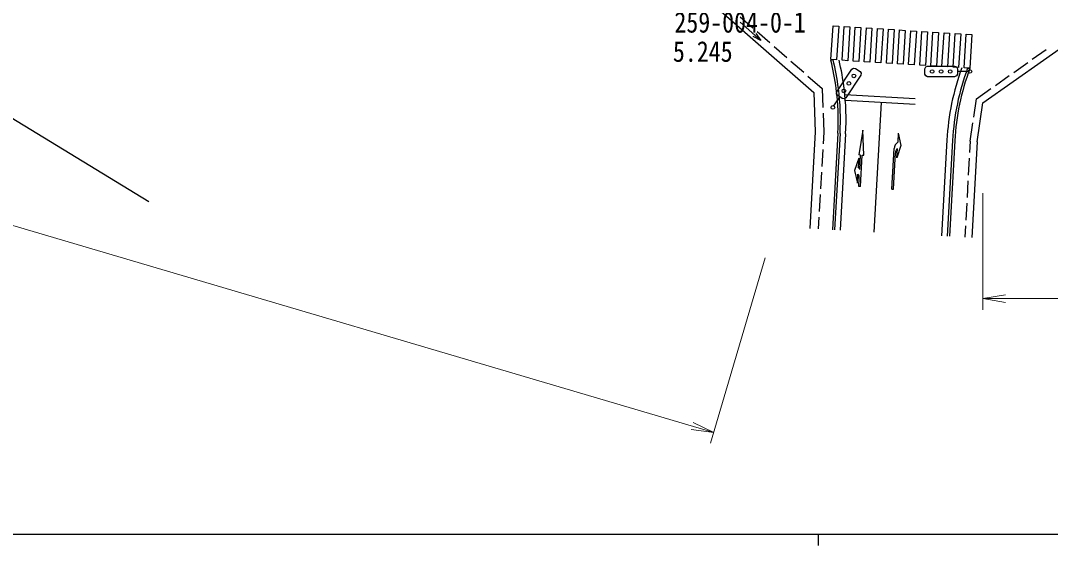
# Model space of a CAD drawing. Units: millimetres, scale not verified. Extents: x 40000 to 680000, y 20000 to 380000.
# Drawn here: x 197236 to 288608, y 204000 to 250532 of the extents above; entities that cross this region are included whole.
import ezdxf
from ezdxf.enums import TextEntityAlignment as Align

# ---------------------------------------------------------------- set-up
doc = ezdxf.new("R2010")
doc.units = ezdxf.units.MM
doc.header["$LTSCALE"] = 1000
for name, color, linetype, lineweight in [('M-BGD', 7, 'Continuous', 25), ('M-BMK-SRVR', 3, 'Continuous', 25), ('M-STR-HTXT', 7, 'Continuous', 13), ('M-STR-STRC', 7, 'Continuous', 25), ('M-TTL-BAND', 7, 'Continuous', 25)]:
    doc.layers.add(name, color=color, linetype=linetype, lineweight=lineweight)
doc.styles.add('ＭＳ ゴシック', font='')
doc.styles.get('ＭＳ ゴシック').set_extended_font_data('MS Gothic')

# ---------------------------------------------------------------- blocks, each defined once
blk = doc.blocks.new('open_arrow')
at = {"color": 0, "linetype": 'Continuous', "lineweight": -2}
blk.add_lwpolyline([(7.5, 1.25), (0, 0), (7.5, -1.25)], dxfattribs=at)

msp = doc.modelspace()

# ---------------------------------------------------------------- linework, layer by layer
at = {"layer": 'M-BGD'}
for p, q in [((154899, 267160), (208614, 234504)), ((255917, 254387), (267631, 244159)), ((282621, 243230), (295048, 252017)), ((261072, 250882), (262202, 249895)), ((261077, 250386), (262925, 248769)), ((262579, 249566), (263709, 248580)), ((262925, 248769), (262237, 249122)), ((262484, 249404), (262925, 248769)), ((264085, 248251), (265215, 247264)), ((287004, 247101), (288229, 247967)), ((265592, 246936), (266722, 245949)), ((269330, 247060), (269136, 247012)), ((285371, 245946), (286596, 246812)), ((269666, 244231), (270996, 246229)), ((270996, 246229), (271151, 246318)), ((271151, 246318), (271329, 246296)), ((271329, 246296), (271728, 246030)), ((271728, 246030), (271817, 245874)), ((271817, 245874), (271795, 245697)), ((277473, 245783), (277474, 246263)), ((277474, 246263), (277554, 246423)), ((277554, 246423), (277714, 246502)), ((277714, 246502), (280114, 246501)), ((280114, 246501), (280274, 246421)), ((280274, 246421), (280354, 246261)), ((280354, 246261), (280353, 245781)), ((281313, 246020), (280353, 246021)), ((281262, 246320), (281449, 246250)), ((267099, 245620), (268371, 244509)), ((271795, 245697), (270465, 243699)), ((277553, 245623), (277473, 245783)), ((277713, 245542), (277553, 245623)), ((280113, 245541), (277713, 245542)), ((280273, 245621), (280113, 245541)), ((280353, 245781), (280273, 245621)), ((283738, 244792), (284963, 245658)), ((267631, 244159), (267745, 240657)), ((268371, 244509), (268425, 242829)), ((269644, 244054), (269666, 244231)), ((269733, 243898), (269644, 244054)), ((282037, 243588), (283330, 244503)), ((269400, 242966), (269932, 243765)), ((270132, 243632), (269733, 243898)), ((270310, 243610), (270132, 243632)), ((270465, 243699), (270310, 243610)), ((281800, 241959), (282037, 243588)), ((282118, 239776), (282621, 243230)), ((268441, 242329), (268495, 240648)), ((281490, 239835), (281728, 241464)), ((267745, 240657), (267266, 232105)), ((268495, 240648), (268437, 239601)), ((269742, 240543), (269262, 231993)), ((269941, 240532), (269462, 231982)), ((279921, 239895), (279446, 231425)), ((280121, 239883), (279646, 231414)), ((281490, 239835), (281434, 238831)), ((282118, 239776), (281643, 231302)), ((268409, 239101), (268325, 237604)), ((281406, 238332), (281322, 236834)), ((268297, 237104), (268213, 235607)), ((281294, 236335), (281210, 234837)), ((268185, 235108), (268101, 233610)), ((281182, 234338), (281098, 232841)), ((268073, 233111), (268014, 232063)), ((281070, 232341), (281014, 231338))]:
    msp.add_line(p, q, dxfattribs=at)
for centre in [(278113, 246022), (278913, 246022), (279713, 246021), (281473, 246020), (270730, 244964), (271174, 245630), (270287, 244298), (269312, 242833)]:
    msp.add_circle(centre, 160, dxfattribs=at)
for centre, radius, start, end in [((247977, 241766), 21800, 7.20537, 13.92398), ((247977, 241766), 22000, 7.20537, 13.92365), ((301888, 238667), 22000, 159.64349, 176.79031), ((301888, 238667), 21800, 159.64349, 176.79031), ((247977, 241766), 21800, 356.78697, 7.20537), ((247977, 241766), 22000, 356.78697, 7.20537)]:
    msp.add_arc(centre, radius, start, end, dxfattribs=at)
at = {"layer": 'M-STR-HTXT'}
for p, q in [((59728, 272725), (258740, 214018)), ((282621, 235227), (282621, 224882)), ((263306, 229494), (258457, 213059)), ((282621, 225882), (356784, 225882))]:
    msp.add_line(p, q, dxfattribs=at)
at = {"layer": 'M-STR-STRC'}
for p, q in [((276624, 243602), (270370, 243953)), ((276596, 243103), (270414, 243450)), ((273600, 243271), (272956, 231787)), ((270441, 240504), (269961, 231954)), ((271966, 240808), (271618, 238624)), ((272067, 238599), (271966, 240808)), ((275111, 240565), (275066, 239766)), ((275111, 240565), (275349, 239450)), ((275349, 239450), (274987, 238369)), ((279422, 239923), (278947, 231453)), ((271768, 238616), (271618, 238624)), ((271696, 237335), (271768, 238616)), ((271761, 235812), (271918, 238607)), ((271918, 238607), (272067, 238599)), ((274531, 235590), (274733, 239184)), ((274681, 235581), (274862, 238812)), ((274987, 238369), (275032, 239167)), ((271601, 238325), (271240, 237243)), ((271601, 238325), (271557, 237526)), ((271240, 237243), (271478, 236128)), ((271478, 236128), (271523, 236927)), ((271611, 235820), (271652, 236554)), ((271761, 235812), (271611, 235820)), ((271652, 236554), (271653, 236569)), ((274531, 235590), (274681, 235581))]:
    msp.add_line(p, q, dxfattribs=at)
for points in [[(269824, 250035), (269639, 247041), (269140, 247072), (269325, 250066)], [(270809, 249974), (270623, 246980), (270124, 247011), (270310, 250005)], [(271793, 249913), (271608, 246919), (271109, 246950), (271294, 249944)], [(272778, 249852), (272592, 246858), (272093, 246889), (272279, 249883)], [(273762, 249791), (273577, 246797), (273078, 246828), (273263, 249822)], [(274746, 249730), (274561, 246736), (274062, 246767), (274247, 249761)], [(275731, 249669), (275545, 246675), (275046, 246706), (275232, 249700)], [(276715, 249608), (276530, 246614), (276031, 246645), (276216, 249639)], [(277700, 249547), (277514, 246553), (277015, 246584), (277201, 249578)], [(278684, 249486), (278499, 246492), (277999, 246523), (278185, 249517)], [(279668, 249425), (279483, 246431), (278984, 246462), (279169, 249456)], [(280653, 249364), (280467, 246370), (279968, 246401), (280154, 249395)], [(281637, 249303), (281452, 246309), (280953, 246340), (281138, 249334)]]:
    msp.add_lwpolyline(points, close=True, dxfattribs=at)
for centre, radius, start, end in [((247977, 241766), 22500, 6.96471, 13.5234), ((301888, 238667), 22500, 160.02615, 176.79031), ((247977, 241766), 22500, 356.78697, 6.96471), ((275717, 239007), 1000, 130.62731, 169.82228), ((275362, 238791), 500, 131.20775, 177.65284), ((271154, 236590), 500, 355.92685, 42.37194), ((270825, 236845), 1000, 29.37255, 42.95238)]:
    msp.add_arc(centre, radius, start, end, dxfattribs=at)
at = {"layer": 'M-TTL-BAND'}
for p, q in [((40000, 205000), (579000, 205000)), ((268000, 205000), (268000, 204000))]:
    msp.add_line(p, q, dxfattribs=at)

# ---------------------------------------------------------------- block references
at = {"layer": 'M-STR-HTXT', "xscale": 267, "yscale": 267}
msp.add_blockref('open_arrow', (282621, 225882), dxfattribs=at)
at = {"layer": 'M-STR-HTXT', "xscale": 267, "yscale": 267, "rotation": 163.6}
msp.add_blockref('open_arrow', (258740, 214018), dxfattribs=at)

# ---------------------------------------------------------------- texts
at = {"layer": 'M-BMK-SRVR', "style": 'ＭＳ ゴシック', "width": 0.85}
for s, p in [('259-004-0-1', (261077, 250386)), ('5.245', (257764, 247794))]:
    msp.add_text(s, height=1833, dxfattribs=at).set_placement(p, align=Align.MIDDLE_CENTER)

doc.saveas('drawing.dxf')
